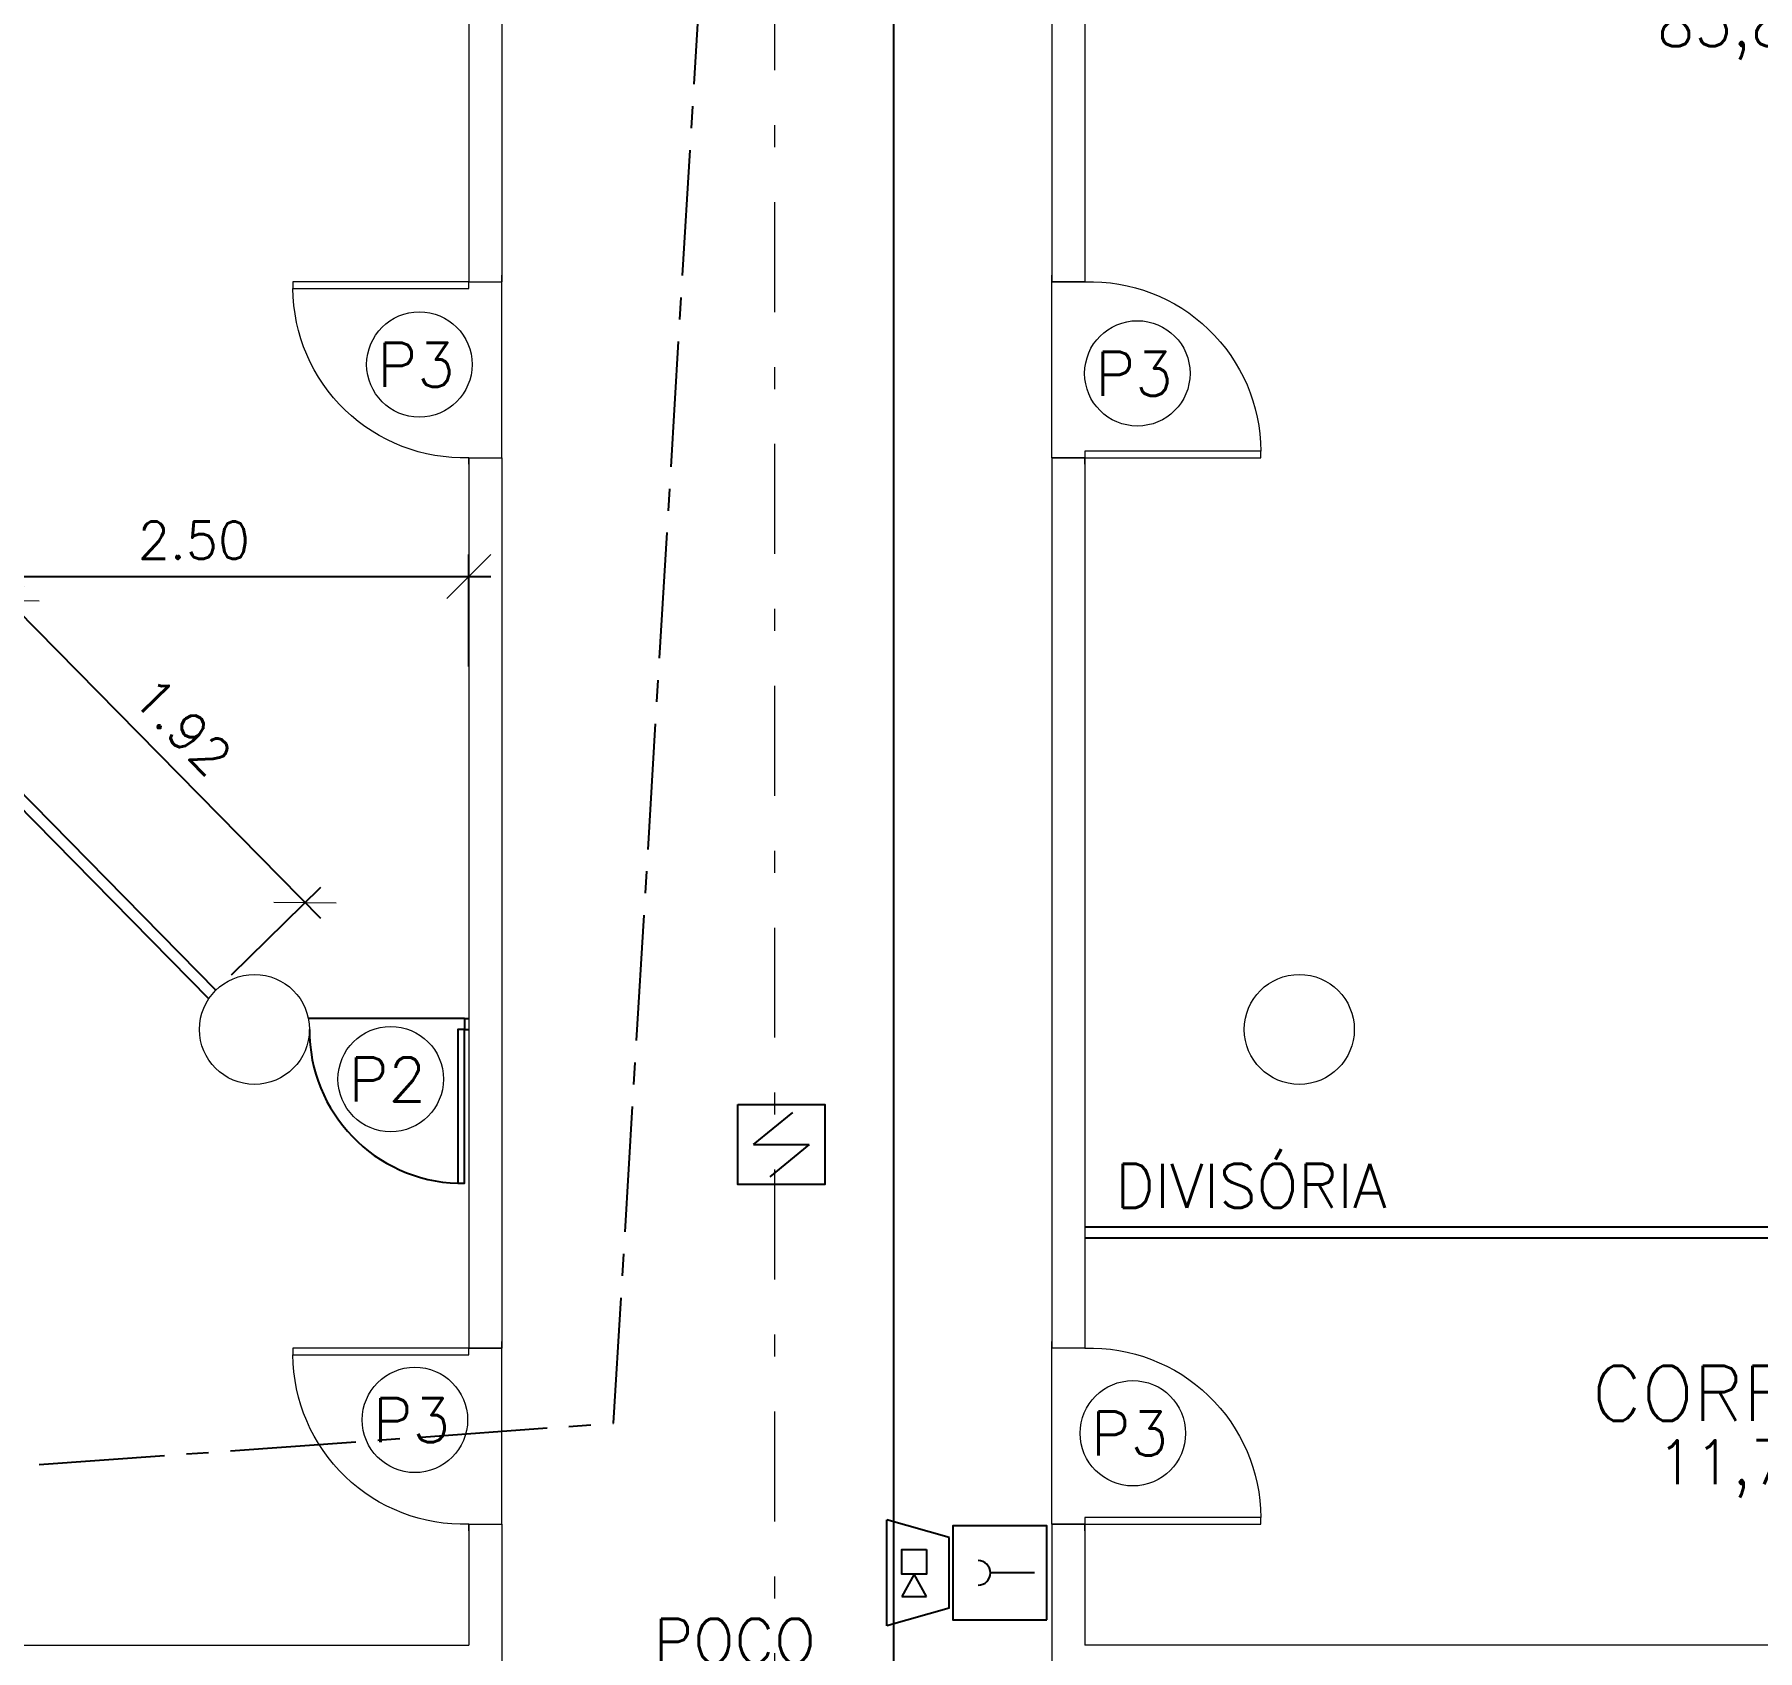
# Model space of a CAD drawing. Header units: millimetres. Extents: x 521 to 1055, y 261 to 520.
# Drawn here: x 604.94 to 612.77, y 291.14 to 298.49 of the extents above; entities that cross this region are included whole.
import ezdxf
from ezdxf.enums import TextEntityAlignment as Align

# ---------------------------------------------------------------- set-up
doc = ezdxf.new("R2010")
doc.units = ezdxf.units.MM
for name, pattern in [('CENTER2', [28.575000000000003, 19.05, -3.175, 3.175, -3.175]), ('CONTINU', [0]), ('DASHDOTX2', [2, 1, -0.5, 0, -0.5])]:
    doc.linetypes.add(name, pattern=pattern)
doc.layers.add('0.1', color=8, linetype='Continuous', lineweight=13)
doc.layers.add('ppci', color=8, linetype='Continuous')
doc.styles.add('ROMANS', font='romans')
doc.styles.get("Standard").update_dxf_attribs({"font": 'romans.shx'})
doc.dimstyles.new('Fares Eng - 50', dxfattribs={"dimscale": 2, "dimtxt": 0.085, "dimasz": 0.1, "dimexe": 0.05, "dimexo": 0.05, "dimgap": 0.04, "dimtad": 1, "dimzin": 4, "dimdsep": 46, "dimtxsty": 'ROMANS', "dimblk1": 'OBLIQUE', "dimblk2": 'OBLIQUE', "dimsah": 1, "dimcen": 0.05, "dimdle": 0.05, "dimclrd": 8, "dimclre": 8, "dimclrt": 8, "dimaunit": 1, "dimadec": 0, "dimazin": 0, "dimtfac": 1, "dimtix": 1, "dimtmove": 2, "dimatfit": 0, "dimldrblk": 'OPEN90', "dimfxl": 1, "dimtolj": 1, "dimtzin": 0, "dimarcsym": 0})

# ---------------------------------------------------------------- blocks, each defined once
blk = doc.blocks.new('P80')
for points in [[(0, 0.8600000000001068), (0, 0.8300000000001057), (0.1499999999999986, 0.8300000000001057), (0.1499999999999986, 0.8600000000001068)], [(0, 0), (0, 0.03000000000000114), (0.1499999999999986, 0.03000000000000114), (0.1499999999999986, 0)]]:
    blk.add_lwpolyline(points)
blk.add_lwpolyline([(-0.8000000000000227, 0.06000000000008299), (0, 0.06000000000008299), (0, 0.03000000000000114), (-0.8000000000000227, 0.03000000000000114)], close=True)
at = {"color": 8}
blk.add_arc((-0.02513934576528032, 0.05553438521076377), 0.7748735220644332, 88.14081760279143, 179.6698012135025, dxfattribs=at)
blk = doc.blocks.new('_OBLIQUE')
at = {"color": 0, "linetype": 'ByBlock'}
blk.add_line((-0.5, -0.5), (0.5, 0.5), dxfattribs=at)
blk = doc.blocks.new('*D1342')
at = {"layer": '0.1', "color": 8, "linetype": 'CONTINU', "lineweight": -2, "transparency": 16777216}
for p, q in [((608.8414737362916, 312.6144788319041), (608.8414737362916, 289.3644788319042)), ((609.4614431933152, 312.5144788319041), (608.7414737362916, 312.5144788319041)), ((609.4614431933148, 289.4644788319042), (608.7414737362916, 289.4644788319042))]:
    blk.add_line(p, q, dxfattribs=at)
at = {"layer": 'DEFPOINTS', "color": 0, "linetype": 'CONTINU', "lineweight": -2, "transparency": 16777216}
for p in [(609.5614431933152, 312.5144788319041), (608.8414737362916, 289.4644788319042), (609.5614431933149, 289.4644788319042)]:
    blk.add_point(p, dxfattribs=at)
at = {"layer": '0.1', "color": 8, "linetype": 'CONTINU', "lineweight": -2, "transparency": 16777216, "xscale": 0.2, "yscale": 0.2, "zscale": 0.2}
for p, rotation in [((608.8414737362916, 312.5144788319041), 90), ((608.8414737362916, 289.4644788319042), 270)]:
    blk.add_blockref('_OBLIQUE', p, dxfattribs=dict(at, rotation=rotation))
at = {"layer": '0.1', "color": 8, "linetype": 'CONTINU', "transparency": 16777216, "insert": (608.6764737362915, 300.9894788319042), "char_height": 0.17, "attachment_point": 5, "rotation": 90, "style": 'ROMANS'}
blk.add_mtext('\\A1;23.05', dxfattribs=at)
blk = doc.blocks.new('_Open90')
at = {"color": 0, "linetype": 'ByBlock', "lineweight": -2}
for p, q in [((-0.5, 0.5), (0, 0)), ((0, 0), (-1, 0)), ((0, 0), (-0.5, -0.5))]:
    blk.add_line(p, q, dxfattribs=at)
blk = doc.blocks.new('ÁREA')
for p in [(4.97462945148186e-05, 0.003761569252461072), (0, 0)]:
    blk.add_attdef('COMPARTIMENTO', text='', height=0.0025).set_placement(p, align=Align.CENTER)
at = {"color": 1}
for p in [(-4.97462945148186e-05, -0.003761569252461072), (-9.94925890296372e-05, -0.007523138504922144)]:
    blk.add_attdef('ÁREA', text='', height=0.002, dxfattribs=at).set_placement(p, align=Align.CENTER)
blk = doc.blocks.new('*D1723')
at = {"layer": '0.1', "color": 8, "lineweight": -2, "transparency": 16777216}
for p, q in [((604.411443193315, 295.6144788319044), (604.411443193315, 296.1239462584575)), ((606.911443193315, 295.6144788319044), (606.911443193315, 296.1239462584575)), ((604.311443193315, 296.0239462584574), (607.011443193315, 296.0239462584574))]:
    blk.add_line(p, q, dxfattribs=at)
at = {"layer": 'DEFPOINTS', "color": 0, "lineweight": -2, "transparency": 16777216}
for p in [(606.911443193315, 296.0239462584574), (604.411443193315, 295.5144788319044), (606.911443193315, 295.5144788319044)]:
    blk.add_point(p, dxfattribs=at)
at = {"layer": '0.1', "color": 8, "lineweight": -2, "transparency": 16777216, "xscale": 0.2, "yscale": 0.2, "zscale": 0.2, "rotation": 180}
blk.add_blockref('_OBLIQUE', (604.411443193315, 296.0239462584574), dxfattribs=at)
at = {"layer": '0.1', "color": 8, "lineweight": -2, "transparency": 16777216, "xscale": 0.2, "yscale": 0.2, "zscale": 0.2}
blk.add_blockref('_OBLIQUE', (606.911443193315, 296.0239462584574), dxfattribs=at)
at = {"layer": '0.1', "color": 8, "transparency": 16777216, "insert": (605.661443193315, 296.1889462584575), "char_height": 0.17, "attachment_point": 5, "style": 'ROMANS'}
blk.add_mtext('\\A1;2.50', dxfattribs=at)
blk = doc.blocks.new('*D1725')
at = {"layer": '0.1', "color": 8, "linetype": 'CONTINU', "lineweight": -2, "transparency": 16777216}
for p, q in [((604.4827263991879, 295.5846123086504), (604.8880721420365, 295.9834202169369)), ((604.7466554594178, 295.9845699460639), (606.2365887210444, 294.4702115490003)), ((605.8323927073227, 294.2128203233327), (606.2377384501714, 294.6116282316192))]:
    blk.add_line(p, q, dxfattribs=at)
at = {"layer": 'DEFPOINTS', "color": 0, "linetype": 'CONTINU', "lineweight": -2, "transparency": 16777216}
for p in [(604.4114431933149, 295.5144788319044), (606.1664552442985, 294.5414947548733), (605.7611095014497, 294.1426868465867)]:
    blk.add_point(p, dxfattribs=at)
at = {"layer": '0.1', "color": 8, "linetype": 'CONTINU', "lineweight": -2, "transparency": 16777216, "xscale": 0.2, "yscale": 0.2, "zscale": 0.2}
for p, rotation in [((604.8167889361637, 295.9132867401909), 134.534190917229), ((606.1664552442985, 294.5414947548733), 314.534190917229)]:
    blk.add_blockref('_OBLIQUE', p, dxfattribs=dict(at, rotation=rotation))
at = {"layer": '0.1', "color": 8, "linetype": 'CONTINU', "transparency": 16777216, "insert": (605.6092393799214, 295.343110984163), "char_height": 0.17, "attachment_point": 5, "rotation": 314.53419091722895, "style": 'ROMANS'}
blk.add_mtext('\\A1;1.92', dxfattribs=at)

msp = doc.modelspace()

# ---------------------------------------------------------------- linework, layer by layer
at = {"layer": '0.1', "color": 8, "linetype": 'DASHDOTX2', "ltscale": 0.5}
msp.add_line((608.3006421346741, 337.3269098554576), (608.3006421346741, 284.4054555021144), dxfattribs=at)
at = {"layer": '0.1', "color": 7}
for p, q in [((606.911443193315, 302.5644788319043), (606.911443193315, 297.3644788319043)), ((607.0614431933149, 302.5644788319042), (607.0614431933149, 297.3644788319042)), ((609.561443193315, 302.5644788319042), (609.5614431933146, 297.3644788319042)), ((609.7114431933146, 302.5644788319041), (609.7114431933145, 297.3644788319042)), ((606.911443193315, 297.3644788319042), (607.0614431933147, 297.3644788319043)), ((609.5614431933147, 297.3644788319042), (609.7114431933146, 297.3644788319042)), ((606.911443193315, 296.5644788319042), (606.911443193315, 292.5144788319043)), ((606.911443193315, 296.5644788319043), (607.0614431933147, 296.5644788319042)), ((607.061443193315, 296.5644788319042), (607.061443193315, 292.5144788319043)), ((609.5614431933151, 296.5644788319043), (609.7114431933145, 296.5644788319042)), ((609.5614431933149, 296.5644788319043), (609.5614431933149, 296.2644788319043)), ((609.7114431933145, 296.5644788319042), (609.7114431933145, 296.2644788319042)), ((609.561443193315, 296.2644788319043), (609.5614431933151, 292.5144788319042)), ((609.7114431933144, 296.2644788319045), (609.7114431933144, 292.5144788319042)), ((607.061443193315, 292.5144788319043), (606.9114431933149, 292.5144788319043)), ((609.7114431933146, 292.5144788319042), (609.5614431933145, 292.5144788319042)), ((606.9114431933148, 291.7144788319042), (607.0614431933147, 291.7144788319043)), ((606.9114431933149, 291.7144788319042), (606.911443193315, 291.1644788319043)), ((607.0614431933147, 291.7144788319042), (607.0614431933149, 290.9144788319043)), ((609.5614431933144, 291.7144788319041), (609.7114431933144, 291.7144788319042)), ((609.5614431933151, 291.7144788319041), (609.561443193315, 290.9144788319043)), ((609.7114431933144, 291.7144788319042), (609.7114431933144, 291.1644788319043)), ((603.7614431933141, 291.1644788319043), (606.9114431933149, 291.1644788319043)), ((612.8614431933149, 291.1644788319044), (609.7114431933148, 291.1644788319043))]:
    msp.add_line(p, q, dxfattribs=at)
at = {"layer": '0.1', "color": 8, "linetype": 'CONTINU'}
for p, q in [((607.0614431933146, 296.5644788319041), (607.0614431933149, 297.3644788319041)), ((609.5614431933152, 296.5644788319045), (609.561443193315, 297.3644788319045)), ((607.0614431933147, 291.7144788319043), (607.061443193315, 292.5144788319043)), ((609.5614431933144, 291.7144788319041), (609.5614431933144, 292.5144788319042))]:
    msp.add_line(p, q, dxfattribs=at)
at = {"layer": '0.1', "color": 8, "linetype": 'CONTINU', "lineweight": -2}
for p, q in [((604.390493992947, 295.4644788319043), (605.7290103584633, 294.1040195751498)), ((604.411443193315, 295.5144788319044), (605.7611095014498, 294.1426868465867)), ((606.891443193315, 294.0144788319044), (606.181392167593, 294.0144788319044)), ((606.891443193315, 294.0144788319044), (606.911443193315, 294.0144788319044)), ((606.891443193315, 294.0144788319044), (606.8914431933151, 293.9644788319043)), ((606.8914431933151, 293.9644788319044), (606.911443193315, 293.9644788319044)), ((616.0614431933147, 293.0644788319043), (609.7114431933144, 293.0644788319043)), ((616.0614431933147, 293.0144788319043), (609.7114431933144, 293.0144788319043))]:
    msp.add_line(p, q, dxfattribs=at)
msp.add_lwpolyline([(606.8914431933151, 293.9644788319043), (606.8614431933152, 293.9644788319043), (606.8614431933152, 293.2644788319043), (606.8914431933151, 293.2644788319043)], close=True, dxfattribs=at)
at = {"layer": '0.1', "color": 8}
for centre in [(606.6862274794505, 296.9885398319478), (609.9501409723136, 296.948031735694), (606.555884191753, 293.738365534344), (606.665953846471, 292.1883269748591), (609.9298687972396, 292.1275648304785)]:
    msp.add_circle(centre, 0.2396438343701963, dxfattribs=at)
at = {"layer": '0.1', "color": 7}
for centre in [(605.9364431933147, 293.9644788319044), (610.6864431933147, 293.9644788319044)]:
    msp.add_circle(centre, 0.2500000000000001, dxfattribs=at)
at = {"layer": '0.1', "color": 8, "linetype": 'CONTINU', "lineweight": -2}
msp.add_arc((606.8833673245463, 293.9610663870205), 0.6969324855916126, 179.7194570852072, 268.1972895628048, dxfattribs=at)
at = {"layer": 'ppci', "color": 10, "linetype": 'Continuous'}
for p, q in [((608.2050220012707, 293.4407826086304), (608.3836516203068, 293.5870959183931)), ((608.2050220012707, 293.4407826086304), (608.458331239343, 293.4407826086304)), ((608.458331239343, 293.4407826086304), (608.2797016203069, 293.2944692988677)), ((608.810818417271, 291.2518086616417), (608.810818417271, 291.7334855144166)), ((609.0946979282634, 291.6532060389534), (608.810818417271, 291.7334855144166)), ((609.0946979282634, 291.3320881371035), (609.0946979282634, 291.6532060389534)), ((609.4825560627, 291.4926470880283), (609.2821818911189, 291.4926470880283)), ((609.0946979282634, 291.3320881371035), (608.810818417271, 291.2518086616417))]:
    msp.add_line(p, q, dxfattribs=at)
at = {"layer": 'ppci', "color": 10}
for p, q in [((608.9355806519254, 291.4868913691014), (608.8792252858614, 291.3856077874119)), ((608.9919360179892, 291.3856077874119), (608.9355806519254, 291.4868913691014)), ((608.8792252858614, 291.3856077874119), (608.9919360179892, 291.3856077874119))]:
    msp.add_line(p, q, dxfattribs=at)
at = {"layer": 'ppci', "color": 10, "linetype": 'CENTER2', "lineweight": -2, "ltscale": 0.03}
msp.add_lwpolyline([(600.5614431933159, 287.2144788319052), (603.219608391394, 291.8595814202262), (607.5686382962317, 292.1735735824425), (608.837383193661, 313.2394636259203), (617.5024625792835, 315.1004378352087), (618.0198267205046, 317.1577647036347), (620.6021311096972, 317.3878744468885), (620.7726128115125, 317.8144788319044)], dxfattribs=at)
at = {"layer": 'ppci', "color": 10, "linetype": 'Continuous'}
for points in [[(608.1337787780636, 293.6229909051345), (608.5295744625506, 293.6229909051345), (608.5295744625506, 293.2585743121263), (608.1337787780636, 293.2585743121263)], [(609.5384815260998, 291.2791783380285), (609.5384815260998, 291.7061158380284), (609.1115440260998, 291.7061158380284), (609.1115440260998, 291.2791783380285)]]:
    msp.add_lwpolyline(points, close=True, dxfattribs=at)
at = {"layer": 'ppci', "color": 10}
msp.add_lwpolyline([(608.9919360179892, 291.5996863886456), (608.9919360179892, 291.4868913691014), (608.8792252858614, 291.4868913691014), (608.8792252858614, 291.5996863886456)], close=True, dxfattribs=at)
at = {"layer": 'ppci', "color": 10, "linetype": 'Continuous'}
msp.add_arc((609.2264943911189, 291.4926470880283), 0.05568750000000001, 270, 90, dxfattribs=at)

# ---------------------------------------------------------------- block references
at = {"layer": '0.1', "color": 8}
ref = msp.add_blockref('ÁREA', (612.9178878238073, 298.7246307065923), dxfattribs=dict(at, xscale=133.3333333333333, yscale=133.3333333333333, zscale=133.3333333333333))
ref.add_attrib('COMPARTIMENTO', 'SALA 703/705', dxfattribs={"layer": '0', "color": 3, "height": 0.25}).set_placement((612.9178878238073, 298.7246307065923), align=Align.CENTER)
ref.add_attrib('ÁREA', '83,82m2', dxfattribs={"layer": '0', "color": 1, "height": 0.2}).set_placement((612.9112549845382, 298.4366758464691), align=Align.CENTER)
at = {"layer": '0.1', "color": 8, "xscale": -1, "rotation": 180}
for p in [(606.911443193315, 297.3944788319043), (606.9114431933151, 292.5444788319045)]:
    msp.add_blockref('P80', p, dxfattribs=at)
at = {"layer": '0.1', "color": 8, "xscale": -1}
for p in [(609.7114431933148, 296.5344788319043), (609.7114431933148, 291.6844788319041)]:
    msp.add_blockref('P80', p, dxfattribs=at)
at = {"layer": '0.1', "color": 8}
ref = msp.add_blockref('ÁREA', (612.9178878238073, 292.1842264116086), dxfattribs=dict(at, xscale=133.3333333333333, yscale=133.3333333333333, zscale=133.3333333333333))
ref.add_attrib('COMPARTIMENTO', 'CORREDOR', dxfattribs={"layer": '0', "color": 3, "height": 0.25}).set_placement((612.9178878238073, 292.1842264116086), align=Align.CENTER)
ref.add_attrib('ÁREA', '11,75m2', dxfattribs={"layer": '0', "color": 1, "height": 0.2}).set_placement((612.9112549845382, 291.8962715514854), align=Align.CENTER)
ref = msp.add_blockref('ÁREA', (608.1171037968546, 291.0636232423426), dxfattribs=dict(at, xscale=133.3333333333333, yscale=133.3333333333333, zscale=133.3333333333333))
ref.add_attrib('COMPARTIMENTO', 'POÇO', dxfattribs={"layer": '0', "color": 1, "height": 0.2}).set_placement((608.1195165314815, 291.0841213765883), align=Align.CENTER)
ref.add_attrib('ÁREA', 'VENTILAÇÃO', dxfattribs={"layer": '0', "color": 1, "height": 0.2}).set_placement((608.1104709575856, 290.7756683822195), align=Align.CENTER)
ref.add_attrib('ÁREA', '5,23m2', dxfattribs={"layer": '0', "color": 1, "height": 0.2}).set_placement((608.1038381183176, 290.4668944212095), align=Align.CENTER)

# ---------------------------------------------------------------- texts
for s, p in [('P3', (606.4956192719787, 296.8870274920795)), ('P3', (609.7595327648419, 296.8465193958257)), ('P2', (606.3652759842812, 293.6368531944756)), ('DIVISÓRIA', (609.8497173177557, 293.1535732917772)), ('P3', (606.4753456389992, 292.0868146349908)), ('P3', (609.7392605897678, 292.0260524906101))]:
    msp.add_text(s, height=0.2, dxfattribs=at).set_placement(p)

# ---------------------------------------------------------------- dimensions: what is measured, and where the dimension line sits
at = {"layer": '0.1', "color": 8, "linetype": 'CONTINU'}
dim = msp.add_linear_dim(base=(608.8414737362916, 289.4644788319042), p1=(609.5614431933152, 312.5144788319041), p2=(609.5614431933149, 289.4644788319042), angle=90, dimstyle='Fares Eng - 50', dxfattribs=at)
dim.commit()
dim.dimension.update_dxf_attribs({"geometry": '*D1342', "text_midpoint": (608.6764737362915, 300.9894788319042)})
at = {"layer": '0.1', "color": 7}
dim = msp.add_linear_dim(base=(606.911443193315, 296.0239462584574), p1=(604.411443193315, 295.5144788319044), p2=(606.911443193315, 295.5144788319044), dimstyle='Fares Eng - 50', dxfattribs=at)
dim.commit()
dim.dimension.update_dxf_attribs({"geometry": '*D1723', "text_midpoint": (605.661443193315, 296.1889462584575)})
at = {"layer": '0.1', "color": 8, "linetype": 'CONTINU'}
dim = msp.add_aligned_dim(p1=(604.411443193315, 295.5144788319044), p2=(605.7611095014498, 294.1426868465867), distance=0.568641291991283, dimstyle='Fares Eng - 50', dxfattribs=at)
dim.commit()
dim.dimension.update_dxf_attribs({"geometry": '*D1725', "text_midpoint": (605.6092393799214, 295.343110984163)})

doc.saveas('drawing.dxf')
